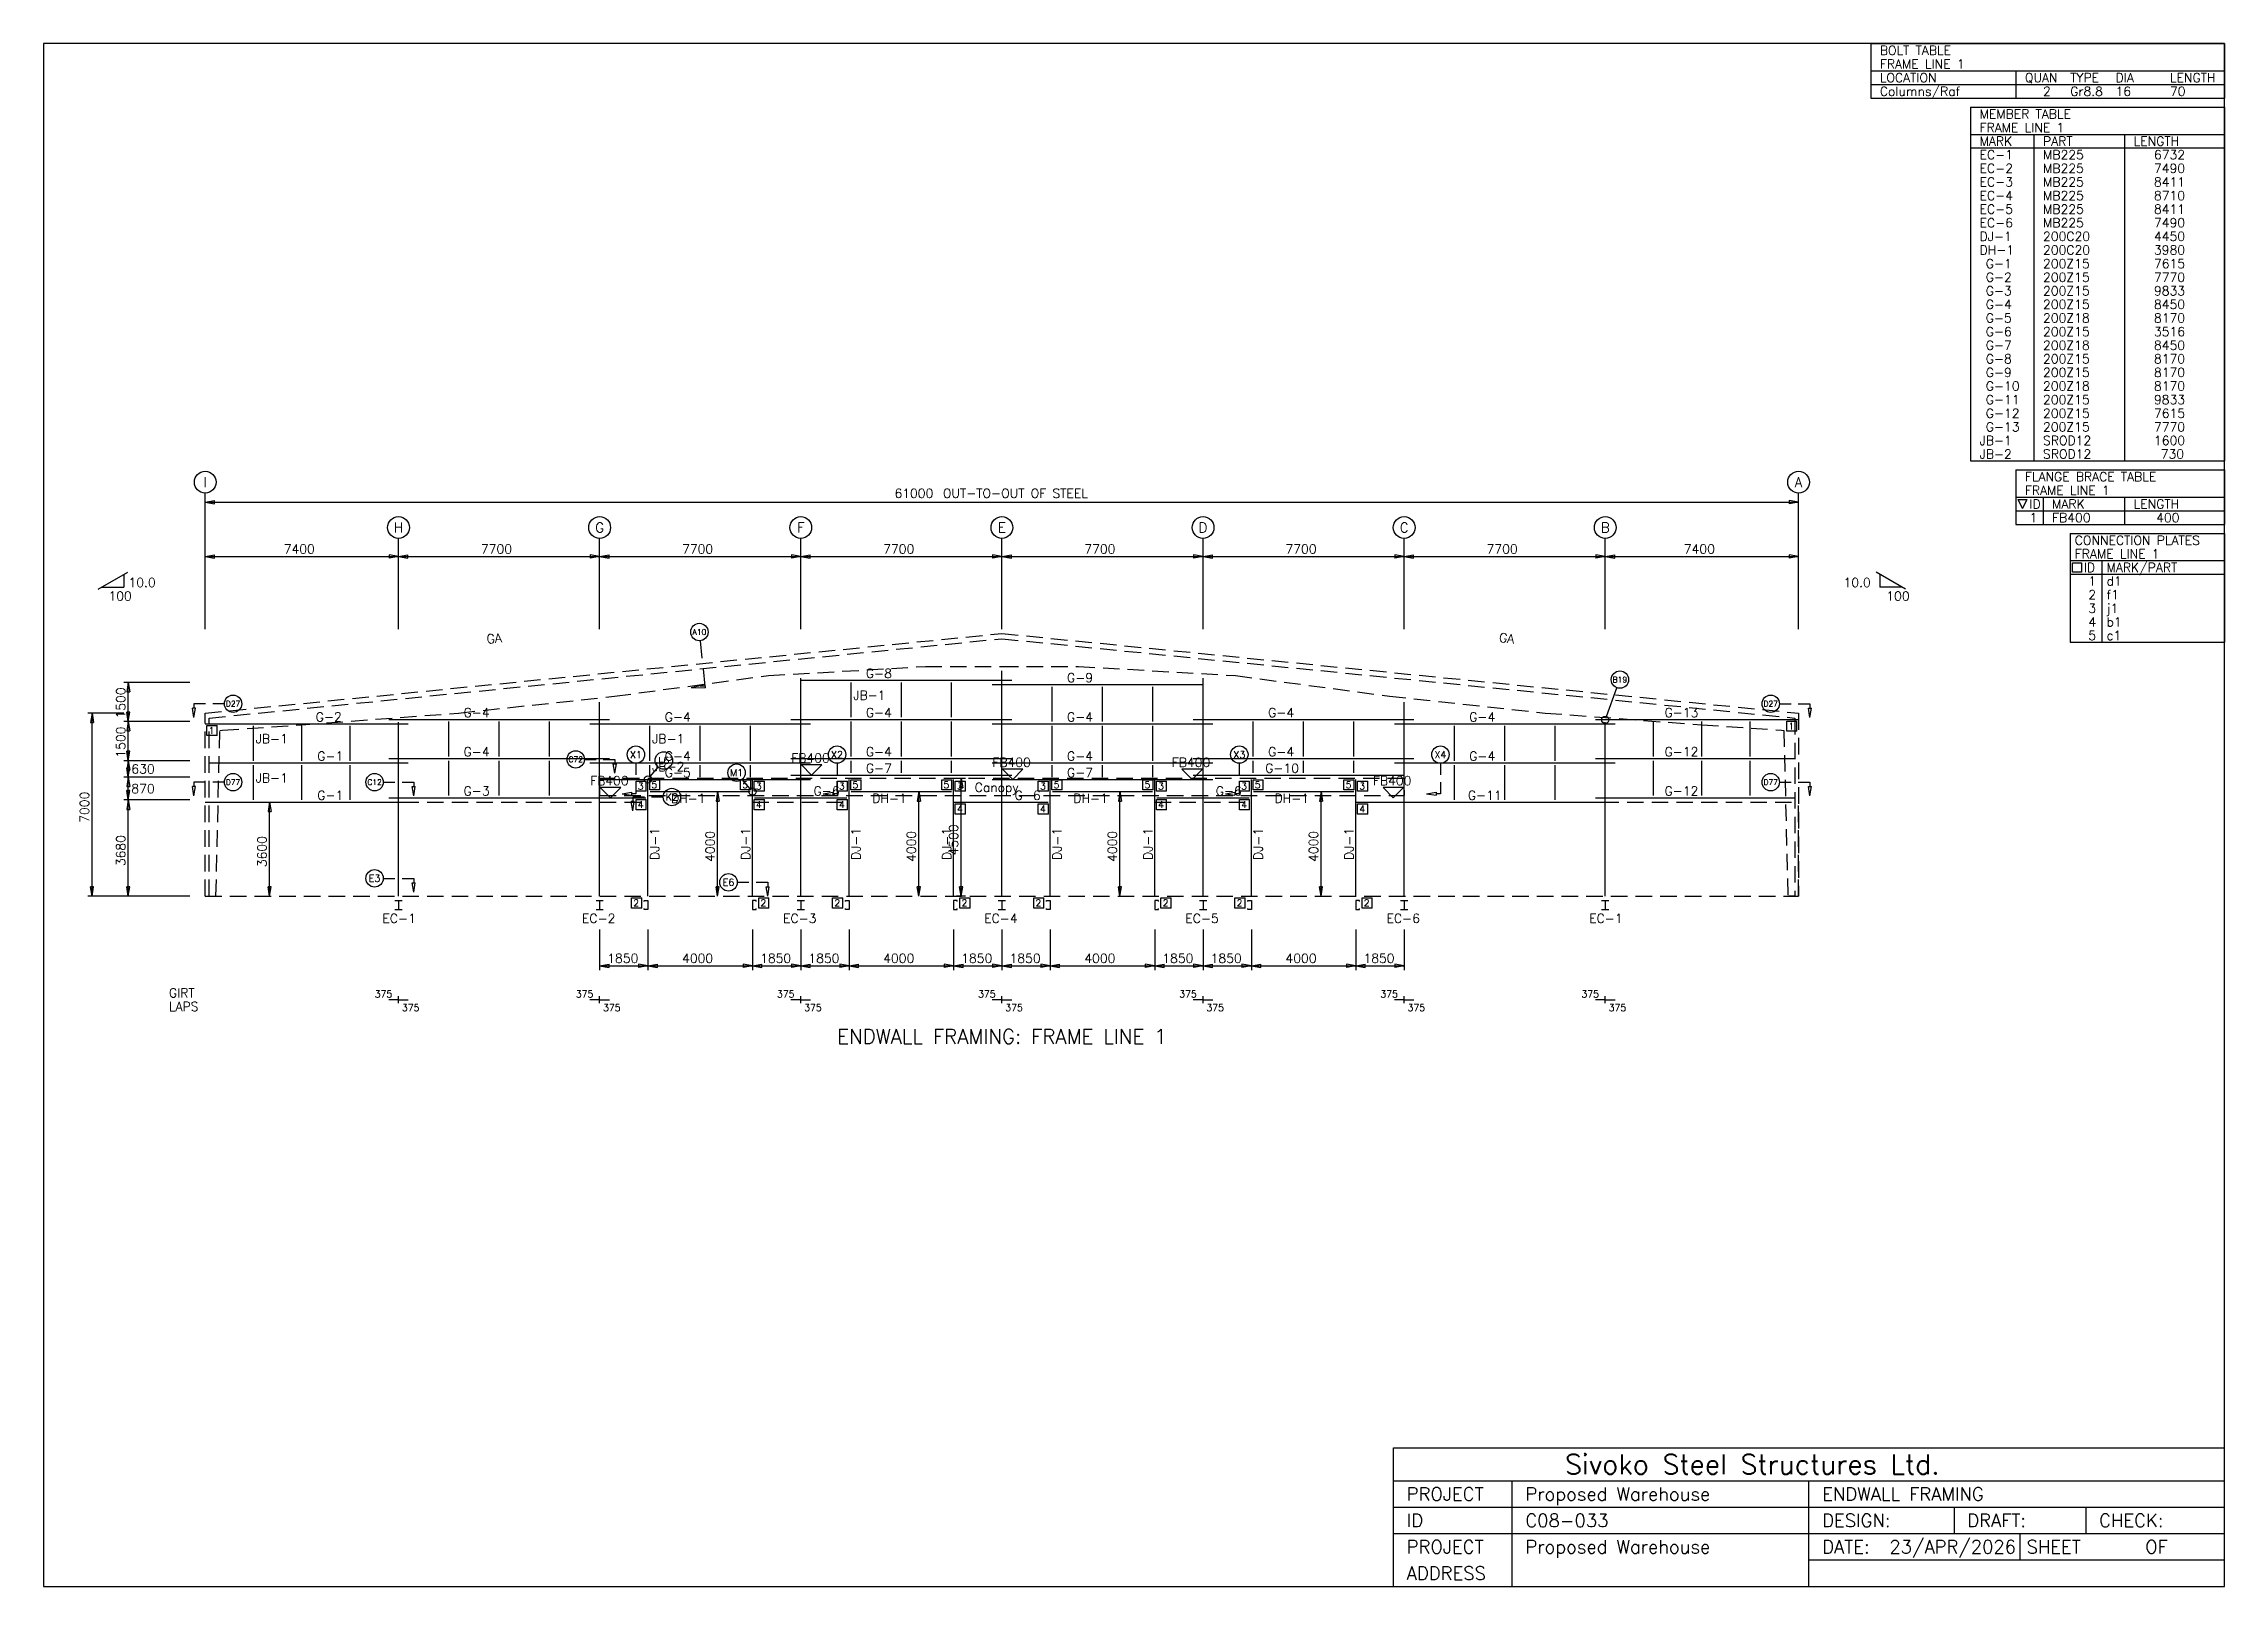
# Model space of a CAD drawing. Extents: x 0 to 83488, y 0 to 59038.
import ezdxf
from ezdxf.enums import TextEntityAlignment as Align

# ---------------------------------------------------------------- set-up
doc = ezdxf.new("R2010")
doc.units = 0
doc.linetypes.add('CONTIN', pattern=[0])
doc.linetypes.add('DASHED', pattern=[944.13, 631.13, -313])
doc.layers.get('0').update_dxf_attribs({"linetype": 'CONTIN'})
for name, color, linetype in [('1', 7, 'CONTIN'), ('10', 10, 'CONTIN'), ('11', 7, 'CONTIN'), ('12', 6, 'CONTIN'), ('13', 1, 'CONTIN'), ('14', 7, 'CONTIN'), ('15', 7, 'CONTIN'), ('2', 6, 'CONTIN'), ('22', 7, 'CONTIN'), ('26', 7, 'CONTIN'), ('3', 7, 'CONTIN'), ('4', 7, 'CONTIN'), ('5', 5, 'DASHED'), ('7', 7, 'CONTIN')]:
    doc.layers.add(name, color=color, linetype=linetype)
doc.styles.add('SIMPLEX', font='SIMPLEX')

# ---------------------------------------------------------------- blocks, each defined once
blk = doc.blocks.new('WCOL')
for p, q in [((-10.2, 0), (10.2, 0)), ((0, 0), (0, -25.4)), ((-10.2, -25.4), (10.2, -25.4))]:
    blk.add_line(p, q)
blk = doc.blocks.new('CCOL')
for p, q in [((10.2, 0), (0, 0)), ((0, 0), (0, -25.4)), ((10.2, -2.5), (10.2, 0)), ((0, -25.4), (10.2, -25.4)), ((10.2, -25.4), (10.2, -22.9))]:
    blk.add_line(p, q)
blk = doc.blocks.new('MARKER')
for p, q in [((25.4, 25.4), (-25.4, 25.4)), ((-25.4, 25.4), (0, 0)), ((0, 0), (25.4, 25.4))]:
    blk.add_line(p, q)
blk = doc.blocks.new('ARROW')
for p, q in [((0, 0), (-361, 60)), ((-361, 60), (-361, -60)), ((0, 0), (-361, -60))]:
    blk.add_line(p, q)
blk = doc.blocks.new('ARROWP')
for p, q in [((0, 0), (-361, 60)), ((-361, 60), (-361, -60)), ((0, 0), (-361, -60))]:
    blk.add_line(p, q)
blk = doc.blocks.new('CUTSEC')
at = {"layer": '7'}
for p, q in [((-583.1604, 0), (-138.84772, 0)), ((138.847717, 0), (583.1604, 0)), ((583.1604, 0), (583.1604, 166.617279))]:
    blk.add_line(p, q, dxfattribs=at)
at = {"layer": '7', "rotation": 90}
blk.add_blockref('ARROWP', (583.1604, 527.621399), dxfattribs=at)
blk = doc.blocks.new('EW1FRM')
at = {"layer": '1'}
for p, q in [((22799.998, 8263.30859), (30874.998, 8263.30859)), ((24724.998, 6846.61768), (24724.998, 8180)), ((26649.998, 6846.61768), (26649.998, 8180)), ((28575.002, 6846.61768), (28575.002, 8180)), ((30124.998, 8096.69141), (38200, 8096.69141)), ((32424.998, 6680), (32424.998, 8013.38184)), ((34350, 6680), (34350, 8013.38184)), ((36274.9961, 6680), (36274.9961, 8013.38184)), ((7024.99951, 6763.30859), (15474.998, 6763.30859)), ((9325, 5346.61719), (9325, 6680)), ((11250, 5346.61719), (11250, 6680)), ((13175, 5346.61719), (13175, 6680)), ((22424.998, 6763.30859), (30874.998, 6763.30859)), ((24724.998, 5346.61719), (24724.998, 6680)), ((26649.998, 5346.61719), (26649.998, 6680)), ((28575.002, 5346.61719), (28575.002, 6680)), ((37825, 6763.30859), (46275, 6763.30859)), ((40125, 5346.61719), (40125, 6680)), ((42050.0039, 5346.61719), (42050.0039, 6680)), ((43975.0039, 5346.61719), (43975.0039, 6680)), ((53225.0039, 6763.30859), (61000.0078, 6763.30859)), ((55450.0039, 5346.61719), (55450.0039, 6680)), ((57300, 5346.61719), (57300, 6680)), ((59150.0039, 5346.61719), (59150.0039, 6680)), ((0, 6596.69141), (7775.00049, 6596.69141)), ((1850.00122, 5180), (1850.00122, 6513.38232)), ((3700, 5180), (3700, 6513.38232)), ((5549.99854, 5180), (5549.99854, 6513.38232)), ((14724.998, 6596.69141), (23175, 6596.69141)), ((17025, 5180), (17025, 6513.38232)), ((18950, 5180), (18950, 6513.38232)), ((20875.002, 5180), (20875.002, 6513.38232)), ((30124.998, 6596.69141), (38575, 6596.69141)), ((32424.998, 5180), (32424.998, 6513.38232)), ((34350, 5180), (34350, 6513.38232)), ((36274.9961, 5180), (36274.9961, 6513.38232)), ((45525, 6596.69141), (53975, 6596.69141)), ((47825, 5180), (47825, 6513.38232)), ((49750, 5180), (49750, 6513.38232)), ((51675, 5180), (51675, 6513.38232)), ((150, 5096.69141), (7775.00049, 5096.69141)), ((1850.00122, 3680.00024), (1850.00122, 5013.3833)), ((3700, 3680.00024), (3700, 5013.3833)), ((5549.99854, 3680.00024), (5549.99854, 5013.3833)), ((7024.99951, 5263.30859), (15474.998, 5263.30859)), ((9325, 3846.61719), (9325, 5180)), ((11250, 3846.61719), (11250, 5180)), ((13175, 3846.61719), (13175, 5180)), ((14724.998, 5096.69141), (23175, 5096.69141)), ((17025, 4550), (17025, 5013.3833)), ((18950, 4550), (18950, 5013.3833)), ((20875.002, 4550), (20875.002, 5013.3833)), ((22424.998, 5263.30859), (30874.998, 5263.30859)), ((24724.998, 4716.61719), (24724.998, 5180)), ((26649.998, 4716.61719), (26649.998, 5180)), ((28575.002, 4716.61719), (28575.002, 5180)), ((30124.998, 5096.69141), (38575, 5096.69141)), ((32424.998, 4550), (32424.998, 5013.3833)), ((34350, 4550), (34350, 5013.3833)), ((36274.9961, 4550), (36274.9961, 5013.3833)), ((37825, 5263.30859), (46275, 5263.30859)), ((40125, 4716.61719), (40125, 5180)), ((42050.0039, 4716.61719), (42050.0039, 5180)), ((43975.0039, 4716.61719), (43975.0039, 5180)), ((45525, 5096.69141), (53975, 5096.69141)), ((47825, 3680.00024), (47825, 5013.3833)), ((49750, 3680.00024), (49750, 5013.3833)), ((51675, 3680.00024), (51675, 5013.3833)), ((53225.0039, 5263.30859), (60850.0039, 5263.30859)), ((55450.0039, 3846.61719), (55450.0039, 5180)), ((57300, 3846.61719), (57300, 5180)), ((59150.0039, 3846.61719), (59150.0039, 5180)), ((15099.998, 4466.69141), (23175, 4466.69141)), ((16950, 0), (16950, 4466.69141)), ((20949.998, 0), (20949.998, 4466.69141)), ((22424.998, 4633.30859), (30874.998, 4633.30859)), ((24649.998, 0), (24649.998, 4466.69141)), ((28650, 0), (28650, 4466.69141)), ((30124.998, 4466.69141), (38575, 4466.69141)), ((32349.9961, 0), (32349.9961, 4466.69141)), ((36350, 0), (36350, 4466.69141)), ((37825, 4633.30859), (45900, 4633.30859)), ((40050, 0), (40050, 4466.69141)), ((44050.0039, 0), (44050.0039, 4466.69141)), ((150, 3596.69141), (7775.00049, 3596.69141)), ((7024.99951, 3763.30859), (16866.6914, 3763.30859)), ((17033.3066, 4000), (20866.6895, 4000)), ((21033.3066, 3763.30859), (24566.6914, 3763.30859)), ((24733.3066, 4000), (28566.6875, 4000)), ((28733.3086, 3596.69141), (32266.6875, 3596.69141)), ((32433.3047, 4000), (36266.6914, 4000)), ((36433.3086, 3763.30859), (39966.6875, 3763.30859)), ((40133.3086, 4000), (43966.6914, 4000)), ((44133.3125, 3596.69141), (53975, 3596.69141)), ((53225.0039, 3763.30859), (60850.0039, 3763.30859))]:
    blk.add_line(p, q, dxfattribs=at)
at = {"layer": '12'}
for p, q in [((0, 10216.6172), (0, 15423.4082)), ((61000.0078, 10216.6172), (61000.0078, 15423.4082)), ((7400, 10216.6172), (7400, 13687.8096)), ((15099.998, 10216.6172), (15099.998, 13687.8096)), ((22799.998, 10216.6172), (22799.998, 13687.8096)), ((30499.9961, 10216.6172), (30499.9961, 13687.8096)), ((38200, 10216.6172), (38200, 13687.8096)), ((45900, 10216.6172), (45900, 13687.8096)), ((53600, 10216.6172), (53600, 13687.8096)), ((-583.1604, 8180), (-3110.1887, 8180)), ((-2943.5713, 8180), (-2943.5713, 8180)), ((-3110.1887, 6999.99951), (-4498.666, 6999.99951)), ((-583.1604, 6680), (-3110.1887, 6680)), ((-2943.5715, 6680), (-2943.5715, 6680)), ((-2943.5713, 6680), (-2943.5713, 6680)), ((-583.1604, 5180), (-3110.1887, 5180)), ((-2943.5715, 5180), (-2943.5715, 5180)), ((-2943.5715, 5180), (-2943.5715, 5180)), ((-583.1604, 4550), (-3110.1887, 4550)), ((-2943.5715, 4550), (-2943.5715, 4550)), ((-2943.5715, 4550), (-2943.5715, 4550)), ((29111.5195, 4500), (28764.4023, 4500)), ((-583.1604, 3680.00024), (-3110.1887, 3680.00024)), ((-2943.5715, 3680.00024), (-2943.5715, 3680.00024)), ((-2943.5713, 3680.00024), (-2943.5713, 3680.00024)), ((-3110.1887, 0), (-4498.666, 0)), ((-583.1604, 0), (-3110.1887, 0)), ((-2943.5715, 0), (-2943.5715, 0)), ((29111.5195, 0), (28764.4023, 0))]:
    blk.add_line(p, q, dxfattribs=at)
at = {"layer": '13'}
for centre in [(0, 15839.9502), (61000.0078, 15839.9502), (7400, 14104.3516), (15099.998, 14104.3516), (22799.998, 14104.3516), (30499.9961, 14104.3516), (38200, 14104.3516), (45900, 14104.3516), (53600, 14104.3516)]:
    blk.add_circle(centre, 416.543121, dxfattribs=at)
at = {"layer": '2'}
for p, q in [((0, 15076.2861), (61000.0078, 15076.2861)), ((0, 12993.5723), (61000.0078, 12993.5723)), ((-4096.2021, 11743.9424), (-2965.894, 12396.5283)), ((-3951.9077, 11827.252), (-3110.1887, 11827.252)), ((-3110.1887, 12313.2197), (-3110.1887, 11827.252)), ((65096.2031, 11743.9424), (63965.9023, 12396.5283)), ((64110.1953, 12313.2197), (64110.1953, 11827.252)), ((64951.9102, 11827.252), (64110.1953, 11827.252)), ((-2943.5715, 6680), (-2943.5713, 8180)), ((-4332.0488, 0), (-4332.0488, 6999.99951)), ((-2943.5715, 5180), (-2943.5713, 6680)), ((-2943.5715, 4550), (-2943.5715, 5180)), ((-2943.5715, 3680.00024), (-2943.5715, 4550)), ((28937.9609, 0), (28937.9609, 4500)), ((-2943.5715, 0), (-2943.5713, 3680.00024)), ((2466.66675, 0), (2466.66675, 3600)), ((19618, 0), (19618, 4000)), ((27317.9961, 0), (27317.9961, 4000)), ((35018, 0), (35018, 4000)), ((42718, 0), (42718, 4000)), ((15099.998, -1280.8702), (15099.998, -2835.9646)), ((16950, -1280.8702), (16950, -2835.9646)), ((16950, -1280.8702), (16950, -2835.9646)), ((20949.998, -1280.8702), (20949.998, -2835.9646)), ((20949.998, -1280.8702), (20949.998, -2835.9646)), ((22799.998, -1280.8702), (22799.998, -2835.9646)), ((22799.998, -1280.8702), (22799.998, -2835.9646)), ((24649.998, -1280.8702), (24649.998, -2835.9646)), ((24649.998, -1280.8702), (24649.998, -2835.9646)), ((28650, -1280.8702), (28650, -2835.9646)), ((28650, -1280.8702), (28650, -2835.9646)), ((30499.9961, -1280.8702), (30499.9961, -2835.9646)), ((30499.9961, -1280.8702), (30499.9961, -2835.9646)), ((32349.9961, -1280.8702), (32349.9961, -2835.9646)), ((32349.9961, -1280.8702), (32349.9961, -2835.9646)), ((36349.9961, -1280.8702), (36349.9961, -2835.9646)), ((36349.9961, -1280.8702), (36349.9961, -2835.9646)), ((38200, -1280.8702), (38200, -2835.9646)), ((38200, -1280.8702), (38200, -2835.9646)), ((40050, -1280.8702), (40050, -2835.9646)), ((40050, -1280.8702), (40050, -2835.9646)), ((44050, -1280.8702), (44050, -2835.9646)), ((44050, -1280.8702), (44050, -2835.9646)), ((45900, -1280.8702), (45900, -2835.9646)), ((15099.998, -2669.3474), (16950, -2669.3474)), ((16950, -2669.3474), (20949.998, -2669.3474)), ((20949.998, -2669.3474), (22799.998, -2669.3474)), ((22799.998, -2669.3474), (24649.998, -2669.3474)), ((24649.998, -2669.3474), (28650, -2669.3474)), ((28650, -2669.3474), (30499.9961, -2669.3474)), ((30499.9961, -2669.3474), (32349.9961, -2669.3474)), ((32349.9961, -2669.3474), (36349.9961, -2669.3474)), ((36349.9961, -2669.3474), (38200, -2669.3474)), ((38200, -2669.3474), (40050, -2669.3474)), ((40050, -2669.3474), (44050, -2669.3474)), ((44050, -2669.3474), (45900, -2669.3474)), ((7400, -3964.1021), (7024.99951, -3964.1021)), ((7400, -4094.2715), (7400, -3833.9329)), ((7400, -4094.2715), (7400, -3833.9329)), ((7400, -3964.1021), (7775.00049, -3964.1021)), ((15099.998, -3964.1021), (14724.998, -3964.1021)), ((15099.998, -4094.2715), (15099.998, -3833.9329)), ((15099.998, -4094.2715), (15099.998, -3833.9329)), ((15099.998, -3964.1021), (15474.998, -3964.1021)), ((22799.998, -3964.1021), (22424.998, -3964.1021)), ((22799.998, -4094.2715), (22799.998, -3833.9329)), ((22799.998, -4094.2715), (22799.998, -3833.9329)), ((22799.998, -3964.1021), (23175, -3964.1021)), ((30499.9961, -3964.1021), (30124.998, -3964.1021)), ((30499.9961, -4094.2715), (30499.9961, -3833.9329)), ((30499.9961, -4094.2715), (30499.9961, -3833.9329)), ((30499.9961, -3964.1021), (30874.998, -3964.1021)), ((38200, -3964.1021), (37825, -3964.1021)), ((38200, -4094.2715), (38200, -3833.9329)), ((38200, -4094.2715), (38200, -3833.9329)), ((38200, -3964.1021), (38575, -3964.1021)), ((45900, -3964.1021), (45525, -3964.1021)), ((45900, -4094.2715), (45900, -3833.9329)), ((45900, -4094.2715), (45900, -3833.9329)), ((45900, -3964.1021), (46275, -3964.1021)), ((53600, -3964.1021), (53225.0039, -3964.1021)), ((53600, -4094.2715), (53600, -3833.9329)), ((53600, -4094.2715), (53600, -3833.9329)), ((53600, -3964.1021), (53975, -3964.1021))]:
    blk.add_line(p, q, dxfattribs=at)
at = {"layer": '3'}
for p, q in [((60544.4102, 6307.71533), (60544.4102, 6698.22461)), ((60544.4102, 6698.22461), (60934.9258, 6698.22461)), ((60934.9258, 6307.71533), (60934.9258, 6698.22461)), ((65.084862, 6141.09717), (65.084862, 6531.60645)), ((65.084862, 6531.60645), (455.594086, 6531.60645)), ((455.594086, 6141.09717), (65.084862, 6141.09717)), ((455.594086, 6141.09717), (455.594086, 6531.60645)), ((60934.9258, 6307.71533), (60544.4102, 6307.71533)), ((16494.4063, 4011.09766), (16494.4063, 4401.60693)), ((16494.4063, 4401.60693), (16884.9141, 4401.60693)), ((16884.9141, 4011.09766), (16884.9141, 4401.60693)), ((17015.084, 4065.08472), (17015.084, 4455.59375)), ((17015.084, 4455.59375), (17405.5918, 4455.59375)), ((17405.5918, 4065.08472), (17405.5918, 4455.59375)), ((20494.4043, 4065.08472), (20494.4043, 4455.59375)), ((20494.4043, 4455.59375), (20884.9121, 4455.59375)), ((20884.9121, 4065.08472), (20884.9121, 4455.59375)), ((21015.082, 4011.09766), (21015.082, 4401.60693)), ((21015.082, 4401.60693), (21405.5898, 4401.60693)), ((21405.5898, 4011.09766), (21405.5898, 4401.60693)), ((24194.4043, 4011.09766), (24194.4043, 4401.60693)), ((24194.4043, 4401.60693), (24584.9121, 4401.60693)), ((24584.9121, 4011.09766), (24584.9121, 4401.60693)), ((24715.084, 4065.08472), (24715.084, 4455.59375)), ((24715.084, 4455.59375), (25105.5918, 4455.59375)), ((25105.5918, 4065.08472), (25105.5918, 4455.59375)), ((28194.4063, 4065.08472), (28194.4063, 4455.59375)), ((28194.4063, 4455.59375), (28584.916, 4455.59375)), ((28584.916, 4065.08472), (28584.916, 4455.59375)), ((28715.084, 4011.09766), (28715.084, 4401.60693)), ((28715.084, 4401.60693), (29105.5938, 4401.60693)), ((29105.5938, 4011.09766), (29105.5938, 4401.60693)), ((31894.4023, 4011.09766), (31894.4023, 4401.60693)), ((31894.4023, 4401.60693), (32284.9121, 4401.60693)), ((32284.9121, 4011.09766), (32284.9121, 4401.60693)), ((32415.082, 4065.08472), (32415.082, 4455.59375)), ((32415.082, 4455.59375), (32805.5898, 4455.59375)), ((32805.5898, 4065.08472), (32805.5898, 4455.59375)), ((35894.4063, 4065.08472), (35894.4063, 4455.59375)), ((35894.4063, 4455.59375), (36284.918, 4455.59375)), ((36284.918, 4065.08472), (36284.918, 4455.59375)), ((36415.0859, 4011.09766), (36415.0859, 4401.60693)), ((36415.0859, 4401.60693), (36805.5938, 4401.60693)), ((36805.5938, 4011.09766), (36805.5938, 4401.60693)), ((39594.4063, 4011.09766), (39594.4063, 4401.60693)), ((39594.4063, 4401.60693), (39984.9141, 4401.60693)), ((39984.9141, 4011.09766), (39984.9141, 4401.60693)), ((40115.082, 4065.08472), (40115.082, 4455.59375)), ((40115.082, 4455.59375), (40505.5938, 4455.59375)), ((40505.5938, 4065.08472), (40505.5938, 4455.59375)), ((43594.4063, 4065.08472), (43594.4063, 4455.59375)), ((43594.4063, 4455.59375), (43984.918, 4455.59375)), ((43984.918, 4065.08472), (43984.918, 4455.59375)), ((44115.0859, 4011.09766), (44115.0859, 4401.60693)), ((44115.0859, 4401.60693), (44505.5977, 4401.60693)), ((44505.5977, 4011.09766), (44505.5977, 4401.60693)), ((16884.9141, 4011.09766), (16494.4063, 4011.09766)), ((16494.4063, 3307.7146), (16494.4063, 3698.22412)), ((16494.4063, 3698.22412), (16884.9141, 3698.22412)), ((16884.9141, 3307.7146), (16884.9141, 3698.22412)), ((17405.5918, 4065.08472), (17015.084, 4065.08472)), ((20884.9121, 4065.08472), (20494.4043, 4065.08472)), ((21405.5898, 4011.09766), (21015.082, 4011.09766)), ((21015.082, 3307.7146), (21015.082, 3698.22412)), ((21015.082, 3698.22412), (21405.5898, 3698.22412)), ((21405.5898, 3307.7146), (21405.5898, 3698.22412)), ((24584.9121, 4011.09766), (24194.4043, 4011.09766)), ((24194.4043, 3307.7146), (24194.4043, 3698.22412)), ((24194.4043, 3698.22412), (24584.9121, 3698.22412)), ((24584.9121, 3307.7146), (24584.9121, 3698.22412)), ((25105.5918, 4065.08472), (24715.084, 4065.08472)), ((28584.916, 4065.08472), (28194.4063, 4065.08472)), ((29105.5938, 4011.09766), (28715.084, 4011.09766)), ((28715.084, 3141.09766), (28715.084, 3531.60645)), ((28715.084, 3531.60645), (29105.5938, 3531.60645)), ((29105.5938, 3141.09766), (29105.5938, 3531.60645)), ((32284.9121, 4011.09766), (31894.4023, 4011.09766)), ((31894.4023, 3141.09766), (31894.4023, 3531.60645)), ((31894.4023, 3531.60645), (32284.9121, 3531.60645)), ((32284.9121, 3141.09766), (32284.9121, 3531.60645)), ((32805.5898, 4065.08472), (32415.082, 4065.08472)), ((36284.918, 4065.08472), (35894.4063, 4065.08472)), ((36805.5938, 4011.09766), (36415.0859, 4011.09766)), ((36415.0859, 3307.7146), (36415.0859, 3698.22412)), ((36415.0859, 3698.22412), (36805.5938, 3698.22412)), ((36805.5938, 3307.7146), (36805.5938, 3698.22412)), ((39984.9141, 4011.09766), (39594.4063, 4011.09766)), ((39594.4063, 3307.7146), (39594.4063, 3698.22412)), ((39594.4063, 3698.22412), (39984.9141, 3698.22412)), ((39984.9141, 3307.7146), (39984.9141, 3698.22412)), ((40505.5938, 4065.08472), (40115.082, 4065.08472)), ((43984.918, 4065.08472), (43594.4063, 4065.08472)), ((44505.5977, 4011.09766), (44115.0859, 4011.09766)), ((44115.0859, 3141.09766), (44115.0859, 3531.60645)), ((44115.0859, 3531.60645), (44505.5977, 3531.60645)), ((44505.5977, 3141.09766), (44505.5977, 3531.60645)), ((16884.9141, 3307.7146), (16494.4063, 3307.7146)), ((21405.5898, 3307.7146), (21015.082, 3307.7146)), ((24584.9121, 3307.7146), (24194.4043, 3307.7146)), ((29105.5938, 3141.09766), (28715.084, 3141.09766)), ((32284.9121, 3141.09766), (31894.4023, 3141.09766)), ((36805.5938, 3307.7146), (36415.0859, 3307.7146)), ((39984.9141, 3307.7146), (39594.4063, 3307.7146)), ((44505.5977, 3141.09766), (44115.0859, 3141.09766)), ((16320.8467, -455.59409), (16320.8467, -65.084877)), ((16320.8467, -65.084877), (16711.3535, -65.084877)), ((16711.3535, -455.59409), (16320.8467, -455.59409)), ((16711.3535, -455.59409), (16711.3535, -65.084877)), ((21188.6426, -455.59409), (21188.6426, -65.084877)), ((21188.6426, -65.084877), (21579.1504, -65.084877)), ((21579.1504, -455.59409), (21188.6426, -455.59409)), ((21579.1504, -455.59409), (21579.1504, -65.084877)), ((24020.8457, -455.59409), (24020.8457, -65.084877)), ((24020.8457, -65.084877), (24411.3535, -65.084877)), ((24411.3535, -455.59409), (24020.8457, -455.59409)), ((24411.3535, -455.59409), (24411.3535, -65.084877)), ((28888.6426, -455.59409), (28888.6426, -65.084877)), ((28888.6426, -65.084877), (29279.1523, -65.084877)), ((29279.1523, -455.59409), (28888.6426, -455.59409)), ((29279.1523, -455.59409), (29279.1523, -65.084877)), ((31720.8457, -455.59409), (31720.8457, -65.084877)), ((31720.8457, -65.084877), (32111.3535, -65.084877)), ((32111.3535, -455.59409), (31720.8457, -455.59409)), ((32111.3535, -455.59409), (32111.3535, -65.084877)), ((36588.6445, -455.59409), (36588.6445, -65.084877)), ((36588.6445, -65.084877), (36979.1523, -65.084877)), ((36979.1523, -455.59409), (36588.6445, -455.59409)), ((36979.1523, -455.59409), (36979.1523, -65.084877)), ((39420.8477, -455.59409), (39420.8477, -65.084877)), ((39420.8477, -65.084877), (39811.3555, -65.084877)), ((39811.3555, -455.59409), (39420.8477, -455.59409)), ((39811.3555, -455.59409), (39811.3555, -65.084877)), ((44288.6445, -455.59409), (44288.6445, -65.084877)), ((44288.6445, -65.084877), (44679.1563, -65.084877)), ((44679.1563, -455.59409), (44288.6445, -455.59409)), ((44679.1563, -455.59409), (44679.1563, -65.084877))]:
    blk.add_line(p, q, dxfattribs=at)
at = {"layer": '4'}
for p, q in [((30499.9961, 0), (30499.9961, 8618.31152)), ((22799.998, 0), (22799.998, 8340.61719)), ((38200, 0), (38200, 8342.18066)), ((15099.998, 0), (15099.998, 7418.70313)), ((45900, 0), (45900, 7419.64014)), ((7400, 0), (7400, 6661.88623)), ((53600, 0), (53600, 6661.89551))]:
    blk.add_line(p, q, dxfattribs=at)
at = {"layer": '5'}
for p, q in [((0, 6999.99951), (30500.0039, 10050)), ((30500.0039, 10050), (61000.0078, 6999.99951)), ((149.999939, 6814.00244), (30500.0039, 9849.00293)), ((30500.0039, 9849.00293), (60850.0039, 6814.00244)), ((15665.4004, 7650.00049), (21561, 8438.59961)), ((21561, 8438.59961), (27571.5996, 8788.40039)), ((27571.5996, 8788.40039), (30500.0039, 8788.40039)), ((30500.0039, 8788.40039), (33427.8984, 8788.40039)), ((33427.8984, 8788.40039), (39438.6016, 8440.59961)), ((39438.6016, 8440.59961), (45334.8984, 7651.00049)), ((9699.90039, 7004.2002), (15665.4004, 7650.00049)), ((45334.8984, 7651.00049), (51300.3008, 7004.2002)), ((0, 0), (0, 6999.99951)), ((150, -0.2), (149.999939, 6814.00244)), ((3698.6001, 6554.7998), (9699.90039, 7004.2002)), ((51300.3008, 7004.2002), (57301.4023, 6554.7998)), ((60850.0039, 6814.00244), (60850.0039, -0.2)), ((61000.0078, 6999.99951), (61000.0078, 0)), ((412.600006, -0.2), (556.099976, 6335.00049)), ((556.099976, 6335.00049), (659.700012, 6350.8999)), ((659.700012, 6350.8999), (3698.6001, 6554.7998)), ((57301.4023, 6554.7998), (60339.9023, 6351.00049)), ((60339.9023, 6351.00049), (60436.6016, 6339.70068)), ((60436.6016, 6339.70068), (60587.3906, -0.2)), ((15099.998, 4500), (15099.998, 4050)), ((45900, 4500), (15099.998, 4500)), ((45900, 4050), (45900, 4500)), ((0, 0), (0, 3600)), ((0, 3600), (16950, 3600)), ((15099.998, 4050), (15099.998, 3846.80005)), ((15099.998, 3846.80005), (45900, 3846.80005)), ((20949.998, 3600), (24649.998, 3600)), ((28650, 3600), (32349.9961, 3600)), ((36350, 3600), (40050, 3600)), ((44050.0039, 3600), (61000.0078, 3600)), ((45900, 4050), (45900, 3846.80005)), ((61000.0078, 0), (61000.0078, 3600)), ((0, 0), (61000.0078, 0)), ((150, -0.2), (412.600006, -0.2)), ((60850.0039, -0.2), (60587.3906, -0.2))]:
    blk.add_line(p, q, dxfattribs=at)
at = {"layer": '7'}
for p, q in [((53647.4922, 6875.67725), (54046.418, 7971.65332)), ((17039.252, 4573.05371), (17342.7031, 4934.68555)), ((20860.752, 4106.3667), (20557.3184, 4468.01465))]:
    blk.add_line(p, q, dxfattribs=at)
for centre, radius in [((18917.9355, 10105.793), 333.234497), ((54160.3984, 8284.78906), 333.234497), ((1066.39478, 7360.021), 333.234497), ((59933.6055, 7360.021), 333.234497), ((53600, 6745.20459), 138.847717), ((14183.6035, 5230.02148), 333.234497), ((16488.4746, 5416.39502), 333.234497), ((17556.9063, 5189.95508), 333.234497), ((20343.1289, 4723.29492), 333.234497), ((24188.4746, 5416.39502), 333.234497), ((39588.4766, 5416.39502), 333.234497), ((47288.4766, 5416.39502), 333.234497), ((1066.39478, 4360.02148), 333.234497), ((6483.60596, 4360.02148), 333.234497), ((16950, 4466.69141), 138.847717), ((59933.6055, 4360.02148), 333.234497), ((17866.3945, 3791.40332), 333.234497), ((20949.998, 4000), 138.847717), ((6483.60596, 680.021301), 333.234497), ((20033.6035, 527.621338), 333.234497)]:
    blk.add_circle(centre, radius, dxfattribs=at)
at = {"layer": '10', "yscale": 13.6661139, "zscale": 13.6661139}
for name, p, xscale in [('WCOL', (7400, -166.61725), 13.6661139), ('WCOL', (15099.998, -166.61725), 13.6661139), ('CCOL', (16950, -166.61725), -13.666114), ('CCOL', (20949.998, -166.61725), 13.6661139), ('WCOL', (22799.998, -166.61725), 13.6661139), ('CCOL', (24649.998, -166.61725), -13.666114), ('CCOL', (28650, -166.61725), 13.6661139), ('WCOL', (30499.9961, -166.61725), 13.6661139), ('CCOL', (32349.9961, -166.61725), -13.666114), ('CCOL', (36350, -166.61725), 13.6661139), ('WCOL', (38200, -166.61725), 13.6661139), ('CCOL', (40050, -166.61725), -13.666114), ('CCOL', (44050.0039, -166.61725), 13.6661139), ('WCOL', (45900, -166.61725), 13.6661139), ('WCOL', (53600, -166.61725), 13.6661139)]:
    blk.add_blockref(name, p, dxfattribs=dict(at, xscale=xscale))
at = {"layer": '2'}
for p, rotation in [((0, 15076.2861), 180), ((0, 12993.5723), 180), ((7400, 12993.5723), 180), ((15099.998, 12993.5723), 180), ((22799.998, 12993.5723), 180), ((30499.9961, 12993.5723), 180), ((38200, 12993.5723), 180), ((45900, 12993.5723), 180), ((53600, 12993.5723), 180), ((-2943.5713, 8180), 90), ((-4332.0488, 6999.99951), 90), ((-2943.5715, 6680), 270), ((-2943.5713, 6680), 90), ((-2943.5715, 5180), 270), ((-2943.5715, 5180), 90), ((-2943.5715, 4550), 270), ((-2943.5715, 4550), 90), ((28937.9609, 4500), 90), ((-2943.5715, 3680.00024), 270), ((-2943.5713, 3680.00024), 90), ((2466.66675, 3600), 90), ((19618, 4000), 90), ((27317.9961, 4000), 90), ((35018, 4000), 90), ((42718, 4000), 90), ((-4332.0488, 0), 270), ((-2943.5715, 0), 270), ((2466.66675, 0), 270), ((19618, 0), 270), ((27317.9961, 0), 270), ((28937.9609, 0), 270), ((35018, 0), 270), ((42718, 0), 270), ((15099.998, -2669.3474), 180), ((16950, -2669.3474), 180), ((20949.998, -2669.3474), 180), ((22799.998, -2669.3474), 180), ((24649.998, -2669.3474), 180), ((28650, -2669.3474), 180), ((30499.9961, -2669.3474), 180), ((32349.9961, -2669.3474), 180), ((36349.9961, -2669.3474), 180), ((38200, -2669.3474), 180), ((40050, -2669.3474), 180), ((44050, -2669.3474), 180)]:
    blk.add_blockref('ARROW', p, dxfattribs=dict(at, rotation=rotation))
for p in [(61000.0078, 15076.2861), (7400, 12993.5723), (15099.998, 12993.5723), (22799.998, 12993.5723), (30499.9961, 12993.5723), (38200, 12993.5723), (45900, 12993.5723), (53600, 12993.5723), (61000.0078, 12993.5723), (16950, -2669.3474), (20949.998, -2669.3474), (22799.998, -2669.3474), (24649.998, -2669.3474), (28650, -2669.3474), (30499.9961, -2669.3474), (32349.9961, -2669.3474), (36349.9961, -2669.3474), (38200, -2669.3474), (40050, -2669.3474), (44050, -2669.3474), (45900, -2669.3474)]:
    blk.add_blockref('ARROW', p, dxfattribs=at)
at = {"layer": '3', "xscale": 15.3743773, "yscale": 15.3743773, "zscale": 15.3743773}
for p in [(23216.543, 4633.30859), (30916.541, 4466.69141), (37783.457, 4466.69141), (15516.542, 3763.30859), (45483.457, 3763.30859)]:
    blk.add_blockref('MARKER', p, dxfattribs=at)
at = {"layer": '7', "xscale": 1.5, "yscale": -1, "zscale": -1, "rotation": -84.289}
blk.add_blockref('CUTSEC', (19038.1641, 8903.81641), dxfattribs=at)
at = {"layer": '7', "xscale": -1, "yscale": -1, "zscale": -1}
for p in [(149.999939, 7360.021), (149.99997, 4360.02148), (16950, 3791.40332)]:
    blk.add_blockref('CUTSEC', p, dxfattribs=at)
at = {"layer": '7', "yscale": -1, "zscale": -1}
for p in [(60850.0039, 7360.021), (15099.998, 5230.02148), (7400, 4360.02148), (60850.0039, 4360.02148), (7400, 680.021301), (20949.998, 527.621338)]:
    blk.add_blockref('CUTSEC', p, dxfattribs=at)
at = {"layer": '7', "yscale": -1, "zscale": -1, "rotation": -90}
for p in [(16488.4746, 4500), (24188.4746, 4500), (39588.4766, 4500), (47288.4766, 4500)]:
    blk.add_blockref('CUTSEC', p, dxfattribs=at)
at = {"layer": '11', "style": 'SIMPLEX'}
for s, height, p in [('61000', 347.119293, (26386.6367, 15242.9053)), ('7400', 347.119293, (3005.76172, 13109.2783)), ('7700', 347.119293, (10555.7607, 13109.2783)), ('7700', 347.119293, (18255.7598, 13109.2783)), ('7700', 347.119293, (25955.7598, 13109.2783)), ('7700', 347.119293, (33655.7578, 13109.2783)), ('7700', 347.119293, (41355.7617, 13109.2783)), ('7700', 347.119293, (49055.7617, 13109.2783)), ('7400', 347.119293, (56605.7656, 13109.2783)), ('10.0', 347.119293, (-2936.6292, 11827.252)), ('10.0', 347.119293, (62721.7148, 11827.252)), ('100', 347.119293, (-3704.6077, 11306.5723)), ('100', 347.119293, (64357.4961, 11306.5723)), ('630', 347.119293, (-2827.865, 4691.44043)), ('870', 347.119293, (-2827.865, 3941.44043)), ('1850', 347.119293, (15391.5068, -2553.6409)), ('4000', 347.119293, (18255.7598, -2553.6409)), ('1850', 347.119293, (21241.5059, -2553.6409)), ('1850', 347.119293, (23091.5059, -2553.6409)), ('4000', 347.119293, (25955.7617, -2553.6409)), ('1850', 347.119293, (28941.5078, -2553.6409)), ('1850', 347.119293, (30791.5078, -2553.6409)), ('4000', 347.119293, (33655.7578, -2553.6409)), ('1850', 347.119293, (36641.5039, -2553.6409)), ('1850', 347.119293, (38491.5078, -2553.6409)), ('4000', 347.119293, (41355.7617, -2553.6409)), ('1850', 347.119293, (44341.5078, -2553.6409)), ('375', 260.339447, (6488.81201, -3877.3225)), ('375', 260.339447, (7530.17041, -4398.0015)), ('375', 260.339447, (14188.8115, -3877.3225)), ('375', 260.339447, (15230.1699, -4398.0015)), ('375', 260.339447, (21888.8105, -3877.3225)), ('375', 260.339447, (22930.1699, -4398.0015)), ('375', 260.339447, (29588.8105, -3877.3225)), ('375', 260.339447, (30630.166, -4398.0015)), ('375', 260.339447, (37288.8125, -3877.3225)), ('375', 260.339447, (38330.168, -4398.0015)), ('375', 260.339447, (44988.8125, -3877.3225)), ('375', 260.339447, (46030.168, -4398.0015)), ('375', 260.339447, (52688.8125, -3877.3225)), ('375', 260.339447, (53730.168, -4398.0015))]:
    blk.add_text(s, height=height, dxfattribs=at).set_placement(p)
for s, p in [('1500', (-3059.2778, 6796.50732)), ('1500', (-3059.2778, 5296.50732)), ('7000', (-4447.7549, 2805.76123)), ('4500', (28822.2559, 1555.76123)), ('3680', (-3059.2778, 1145.76147)), ('3600', (2350.96021, 1105.76135)), ('4000', (19502.293, 1305.76135)), ('4000', (27202.2871, 1305.76135)), ('4000', (34902.2891, 1305.76135)), ('4000', (42602.293, 1305.76135))]:
    blk.add_text(s, height=347.119293, rotation=90, dxfattribs=at).set_placement(p)
at = {"layer": '13', "style": 'SIMPLEX'}
for s, p in [('I', (0, 15652.5068)), ('A', (61000.0078, 15652.5068)), ('H', (7400, 13916.9092)), ('G', (15099.998, 13916.9092)), ('F', (22799.998, 13916.9092)), ('E', (30499.9961, 13916.9092)), ('D', (38200, 13916.9092)), ('C', (45900, 13916.9092)), ('B', (53600, 13916.9092))]:
    blk.add_text(s, height=374.888824, dxfattribs=at).set_placement(p, align=Align.CENTER)
at = {"layer": '15', "style": 'SIMPLEX'}
blk.add_text(' OUT-TO-OUT OF STEEL', height=347.119293, dxfattribs=at).set_placement((28000.7422, 15242.9053))
blk.add_text('ENDWALL FRAMING: FRAME LINE 1', height=555.390869, dxfattribs=at).set_placement((30500.0039, -5647.6309), align=Align.CENTER)
at = {"layer": '2', "style": 'SIMPLEX'}
for s, p in [('GIRT', (-1388.4772, -3877.3225)), ('LAPS', (-1388.4772, -4398.0015))]:
    blk.add_text(s, height=347.119293, dxfattribs=at).set_placement(p)
at = {"layer": '3', "style": 'SIMPLEX'}
for s, rotation, p in [('GA', 5.711, (10790.0635, 9659.12793)), ('GA', -5.711, (49519.1484, 9728.20801)), ('DJ-1', 90, (17383.8984, 1383.86304)), ('DJ-1', 90, (20863.2188, 1383.86316)), ('DJ-1', 90, (25083.8984, 1383.86304)), ('DJ-1', 90, (28563.2188, 1383.86316)), ('DJ-1', 90, (32783.8945, 1383.86304)), ('DJ-1', 90, (36263.2227, 1383.86316)), ('DJ-1', 90, (40483.8984, 1383.86304)), ('DJ-1', 90, (43963.2227, 1383.86316))]:
    blk.add_text(s, height=347.119293, rotation=rotation, dxfattribs=at).set_placement(p)
for s, height, p in [(' G-8', 347.119293, (25054.0059, 8350.08887)), (' G-9', 347.119293, (32754.0059, 8183.4707)), ('JB-1', 347.119293, (24808.3066, 7513.30859)), (' G-2', 347.119293, (3991.50659, 6683.47119)), (' G-4', 347.119293, (9654.00781, 6850.08887)), (' G-4', 347.119293, (17354.0078, 6683.47119)), (' G-4', 347.119293, (25054.0059, 6850.08887)), (' G-4', 347.119293, (32754.0059, 6683.47119)), (' G-4', 347.119293, (40454.0078, 6850.08887)), (' G-4', 347.119293, (48154.0078, 6683.47119)), (' G-13', 347.119293, (55628.6992, 6850.08887)), ('1', 260.339447, (130.169724, 6206.18262)), ('JB-1', 347.119293, (1933.31006, 5846.69141)), ('JB-1', 347.119293, (17108.3066, 5846.69141)), ('1', 260.339447, (60609.4961, 6372.7998)), (' G-1', 347.119293, (4052.25269, 5183.47168)), (' G-4', 347.119293, (9654.00781, 5350.08838)), ('JB-2', 347.119293, (17108.3066, 4781.69189)), (' G-4', 347.119293, (17354.0078, 5183.47168)), ('FB400', 347.119293, (22435.5234, 5110.59766)), (' G-4', 347.119293, (25054.0059, 5350.08838)), (' G-7', 347.119293, (25054.0059, 4720.08838)), ('FB400', 347.119293, (30135.5195, 4943.98047)), (' G-4', 347.119293, (32754.0059, 5183.47168)), ('FB400', 347.119293, (37002.4375, 4943.98047)), (' G-10', 347.119293, (40341.1914, 4720.08838)), (' G-4', 347.119293, (40454.0078, 5350.08838)), (' G-4', 347.119293, (48154.0078, 5183.47168)), (' G-12', 347.119293, (55628.6992, 5350.08838)), ('JB-1', 347.119293, (1933.31006, 4346.69141)), (' G-3', 347.119293, (9654.00781, 3850.08862)), ('FB400', 347.119293, (14735.5234, 4240.59766)), ('3', 260.339447, (16559.4902, 4076.18262)), ('5', 260.339447, (17080.168, 4130.16943)), (' G-5', 347.119293, (17354.0078, 4553.47168)), ('5', 260.339447, (20559.4883, 4130.16943)), ('3', 260.339447, (21080.168, 4076.18262)), (' G-6', 347.119293, (23049.8516, 3850.08862)), ('3', 260.339447, (24259.4902, 4076.18262)), ('5', 260.339447, (24780.168, 4130.16943)), ('5', 260.339447, (28259.4902, 4130.16943)), ('3', 260.339447, (28780.166, 4076.18262)), ('Canopy', 347.119293, (29458.6426, 3985.64771)), ('3', 260.339447, (31959.4883, 4076.18262)), ('5', 260.339447, (32480.166, 4130.16943)), (' G-7', 347.119293, (32754.0059, 4553.47168)), ('5', 260.339447, (35959.4922, 4130.16943)), ('3', 260.339447, (36480.168, 4076.18262)), (' G-6', 347.119293, (38449.8516, 3850.08862)), ('3', 260.339447, (39659.4883, 4076.18262)), ('5', 260.339447, (40180.168, 4130.16943)), ('5', 260.339447, (43659.4922, 4130.16943)), ('3', 260.339447, (44180.1719, 4076.18262)), ('FB400', 347.119293, (44702.4414, 4240.59766)), (' G-12', 347.119293, (55628.6992, 3850.08862)), (' G-1', 347.119293, (4052.25269, 3683.47168)), ('4', 260.339447, (16559.4902, 3372.79956)), ('DH-1', 347.119293, (17833.8613, 3566.10083)), ('4', 260.339447, (21080.168, 3372.79956)), ('4', 260.339447, (24259.4902, 3372.79956)), ('DH-1', 347.119293, (25533.8652, 3566.10083)), ('4', 260.339447, (28780.166, 3206.18237)), (' G-6', 347.119293, (30749.8496, 3683.47168)), ('4', 260.339447, (31959.4883, 3206.18237)), ('DH-1', 347.119293, (33233.8633, 3566.10083)), ('4', 260.339447, (36480.168, 3372.79956)), ('4', 260.339447, (39659.4883, 3372.79956)), ('DH-1', 347.119293, (40933.8633, 3566.10083)), ('4', 260.339447, (44180.1719, 3206.18237)), (' G-11', 347.119293, (48101.9414, 3683.47168)), ('EC-1', 347.119293, (6783.86328, -1027.4731)), ('EC-2', 347.119293, (14423.1172, -1027.4731)), ('2', 260.339447, (16385.9297, -390.50919)), ('2', 260.339447, (21253.7266, -390.50919)), ('EC-3', 347.119293, (22123.1152, -1027.4731)), ('2', 260.339447, (24085.9297, -390.50919)), ('2', 260.339447, (28953.7285, -390.50919)), ('EC-4', 347.119293, (29823.1172, -1027.4731)), ('2', 260.339447, (31785.9297, -390.50919)), ('2', 260.339447, (36653.7266, -390.50919)), ('EC-5', 347.119293, (37523.1172, -1027.4731)), ('2', 260.339447, (39485.9297, -390.50919)), ('2', 260.339447, (44353.7305, -390.50919)), ('EC-6', 347.119293, (45223.1172, -1027.4731)), ('EC-1', 347.119293, (52983.8672, -1027.4731))]:
    blk.add_text(s, height=height, dxfattribs=at).set_placement(p)
at = {"layer": '7', "style": 'SIMPLEX'}
for s, height, p in [('A10', 213.270065, (18917.9355, 10105.793)), ('B19', 213.270065, (54160.3984, 8284.78906)), ('D27', 213.270065, (1066.39478, 7360.021)), ('D27', 213.270065, (59933.6055, 7360.021)), ('C72', 213.270065, (14183.6035, 5230.02148)), ('X1', 266.587585, (16488.4746, 5416.39502)), ('L6', 266.587585, (17556.9063, 5189.95508)), ('X2', 266.587585, (24188.4746, 5416.39502)), ('X3', 266.587585, (39588.4766, 5416.39502)), ('X4', 266.587585, (47288.4766, 5416.39502)), ('D77', 213.270065, (1066.39478, 4360.02148)), ('C12', 213.270065, (6483.60596, 4360.02148)), ('M1', 266.587585, (20343.1289, 4723.29492)), ('D77', 213.270065, (59933.6055, 4360.02148)), ('K2', 266.587585, (17866.3945, 3791.40332)), ('E3', 266.587585, (6483.60596, 680.021301)), ('E6', 266.587585, (20033.6035, 527.621338))]:
    blk.add_text(s, height=height, dxfattribs=at).set_placement(p, align=Align.MIDDLE_CENTER)
blk = doc.blocks.new('EW1TBL')
for p, q in [((-9719.3398, 0), (0, 0)), ((-9719.3398, 0), (-9719.3398, -13537.652)), ((0, 0), (0, -13537.652)), ((-9719.3398, -1041.3578), (0, -1041.3578)), ((-9719.3398, -1041.3578), (-9719.3398, -1562.0367)), ((-9719.3398, -1562.0367), (-9719.3398, -13537.652)), ((-9719.3398, -1562.0367), (0, -1562.0367)), ((-7289.5054, -1041.3578), (-7289.5054, -1562.0367)), ((-7289.5054, -1562.0367), (-7289.5054, -13537.652)), ((-3818.3125, -1041.3578), (-3818.3125, -1562.0367)), ((-3818.3125, -1562.0367), (-3818.3125, -13537.652)), ((-9719.3398, -13537.652), (0, -13537.652))]:
    blk.add_line(p, q)
at = {"layer": '14', "style": 'SIMPLEX'}
for s, height, p in [('MEMBER TABLE', 347.119293, (-9372.2207, -433.8991)), ('FRAME LINE 1', 347.119293, (-9372.2207, -954.5779)), ('MARK', 347.11929, (-9372.2207, -1475.2571)), ('PART', 347.11929, (-6942.3862, -1475.2571)), ('LENGTH', 347.11929, (-3471.1936, -1475.2571))]:
    blk.add_text(s, height=height, dxfattribs=at).set_placement(p)
at = {"layer": '26', "style": 'SIMPLEX'}
for s, p in [('EC-1', (-9372.2207, -1995.936)), ('MB225', (-6942.3862, -1995.936)), ('   6732', (-3471.1936, -1995.936)), ('EC-2', (-9372.2207, -2516.6147)), ('MB225', (-6942.3862, -2516.6147)), ('   7490', (-3471.1936, -2516.6147)), ('EC-3', (-9372.2207, -3037.2937)), ('EC-4', (-9372.2207, -3557.9724)), ('MB225', (-6942.3862, -3037.2937)), ('MB225', (-6942.3862, -3557.9724)), ('   8411', (-3471.1936, -3037.2937)), ('   8710', (-3471.1936, -3557.9724)), ('EC-5', (-9372.2207, -4078.6511)), ('MB225', (-6942.3862, -4078.6511)), ('   8411', (-3471.1936, -4078.6511)), ('EC-6', (-9372.2207, -4599.3306)), ('DJ-1', (-9372.2207, -5120.0093)), ('200C20', (-6942.3862, -5120.0093)), ('MB225', (-6942.3862, -4599.3306)), ('   7490', (-3471.1936, -4599.3306)), ('   4450', (-3471.1936, -5120.0093)), ('DH-1', (-9372.2207, -5640.6885)), (' G-1', (-9372.2207, -6161.3677)), ('200C20', (-6942.3862, -5640.6885)), ('200Z15', (-6942.3862, -6161.3677)), ('   3980', (-3471.1936, -5640.6885)), ('   7615', (-3471.1936, -6161.3677)), (' G-2', (-9372.2207, -6682.0464)), ('200Z15', (-6942.3862, -6682.0464)), ('   7770', (-3471.1936, -6682.0464)), (' G-3', (-9372.2207, -7202.7256)), (' G-4', (-9372.2207, -7723.4038)), ('200Z15', (-6942.3862, -7202.7256)), ('200Z15', (-6942.3862, -7723.4038)), ('   9833', (-3471.1936, -7202.7256)), ('   8450', (-3471.1936, -7723.4038)), (' G-5', (-9372.2207, -8244.083)), ('200Z18', (-6942.3862, -8244.083)), ('   8170', (-3471.1936, -8244.083)), (' G-6', (-9372.2207, -8764.7627)), (' G-7', (-9372.2207, -9285.4414)), ('200Z15', (-6942.3862, -8764.7627)), ('200Z18', (-6942.3862, -9285.4414)), ('   3516', (-3471.1936, -8764.7627)), ('   8450', (-3471.1936, -9285.4414)), (' G-8', (-9372.2207, -9806.1211)), (' G-9', (-9372.2207, -10326.8)), ('200Z15', (-6942.3862, -9806.1211)), ('200Z15', (-6942.3862, -10326.8)), ('   8170', (-3471.1936, -9806.1211)), ('   8170', (-3471.1936, -10326.8)), (' G-10', (-9372.2207, -10847.479)), ('200Z18', (-6942.3862, -10847.479)), ('   8170', (-3471.1936, -10847.479)), (' G-11', (-9372.2207, -11368.158)), (' G-12', (-9372.2207, -11888.837)), ('200Z15', (-6942.3862, -11368.158)), ('200Z15', (-6942.3862, -11888.837)), ('   9833', (-3471.1936, -11368.158)), ('   7615', (-3471.1936, -11888.837)), (' G-13', (-9372.2207, -12409.516)), ('200Z15', (-6942.3862, -12409.516)), ('   7770', (-3471.1936, -12409.516)), ('JB-1', (-9372.2207, -12930.194)), ('JB-2', (-9372.2207, -13450.873)), ('SROD12', (-6942.3862, -12930.194)), ('SROD12', (-6942.3862, -13450.873)), ('   1600', (-3471.1936, -12930.194)), ('    730', (-3471.1936, -13450.873))]:
    blk.add_text(s, height=347.11929, dxfattribs=at).set_placement(p)
blk = doc.blocks.new('EW1BLT')
for p, q in [((-13537.652, 0), (0, 0)), ((-13537.652, 0), (-13537.652, -2082.7156)), ((0, 0), (0, -2082.7156)), ((-13537.652, -1041.3578), (0, -1041.3578)), ((-13537.652, -1562.0367), (0, -1562.0367)), ((-7983.7441, -1041.3578), (-7983.7441, -1562.0367)), ((-7983.7441, -1562.0367), (-7983.7441, -2082.7156)), ((-13537.652, -2082.7156), (0, -2082.7156))]:
    blk.add_line(p, q)
at = {"layer": '14', "style": 'SIMPLEX'}
for s, p in [('BOLT TABLE', (-13190.532, -433.89908)), ('FRAME LINE 1', (-13190.532, -954.57794)), ('LOCATION', (-13190.532, -1475.2571)), ('QUAN', (-7636.625, -1475.2571)), ('TYPE', (-5901.0283, -1475.2571)), ('DIA', (-4165.4316, -1475.2571)), ('LENGTH', (-2082.7161, -1475.2571))]:
    blk.add_text(s, height=347.119293, dxfattribs=at).set_placement(p)
at = {"layer": '26', "style": 'SIMPLEX'}
for s, height, p in [('Columns/Raf', 347.119293, (-13190.532, -1995.936)), ('2', 347.11929, (-6942.3862, -1995.936)), ('Gr8.8', 347.119293, (-5901.0283, -1995.936)), ('16', 347.119293, (-4165.4316, -1995.936)), ('70', 347.119293, (-2082.7161, -1995.936))]:
    blk.add_text(s, height=height, dxfattribs=at).set_placement(p)
blk = doc.blocks.new('EW1CLT')
for p, q in [((-5901.0283, 0), (0, 0)), ((-5901.0283, 0), (-5901.0283, -4165.4312)), ((0, 0), (0, -4165.4312)), ((-5901.0283, -1041.3578), (0, -1041.3578)), ((-5901.0283, -1562.0367), (0, -1562.0367)), ((-4686.1108, -1041.3578), (-4686.1108, -4165.4312)), ((-5901.0283, -4165.4312), (0, -4165.4312))]:
    blk.add_line(p, q)
at = {"layer": '14'}
for p, q in [((-5814.248, -1128.1377), (-5467.1289, -1128.1377)), ((-5814.248, -1475.2571), (-5814.248, -1128.1377)), ((-5467.1289, -1475.2571), (-5814.248, -1475.2571)), ((-5467.1289, -1128.1377), (-5467.1289, -1475.2571))]:
    blk.add_line(p, q, dxfattribs=at)
at = {"layer": '14', "style": 'SIMPLEX'}
for s, p in [('CONNECTION PLATES', (-5727.4688, -433.89908)), ('FRAME LINE 1', (-5727.4688, -954.57806)), ('ID', (-5380.3491, -1475.2571)), ('MARK/PART', (-4512.5513, -1475.2571))]:
    blk.add_text(s, height=347.119293, dxfattribs=at).set_placement(p)
at = {"layer": '26', "style": 'SIMPLEX'}
for s, height, p in [('1', 347.11929, (-5206.7896, -1995.936)), ('d1', 347.119293, (-4512.5513, -1995.936)), ('2', 347.11929, (-5206.7896, -2516.6147)), ('f1', 347.119293, (-4512.5513, -2516.6147)), ('3', 347.11929, (-5206.7896, -3037.2937)), ('4', 347.11929, (-5206.7896, -3557.9724)), ('j1', 347.119293, (-4512.5513, -3037.2937)), ('b1', 347.119293, (-4512.5513, -3557.9724)), ('5', 347.11929, (-5206.7896, -4078.6511)), ('c1', 347.119293, (-4512.5513, -4078.6511))]:
    blk.add_text(s, height=height, dxfattribs=at).set_placement(p)
blk = doc.blocks.new('EW1BRACE')
for p, q in [((-7983.7441, 0), (-7983.7441, -2082.7156)), ((-7983.7441, 0), (0, 0)), ((0, 0), (0, -2082.7156)), ((-7983.7441, -1041.3578), (0, -1041.3578)), ((-7983.7441, -1562.0367), (0, -1562.0367)), ((-6942.3857, -1041.3578), (-6942.3857, -2082.7156)), ((-3818.3115, -1041.3578), (-3818.3115, -2082.7156)), ((-7983.7441, -2082.7156), (0, -2082.7156))]:
    blk.add_line(p, q)
at = {"layer": '14'}
for p, q in [((-7723.4038, -1475.2571), (-7896.9634, -1128.1377)), ((-7896.9634, -1128.1377), (-7549.8442, -1128.1377)), ((-7723.4038, -1475.2571), (-7549.8442, -1128.1377))]:
    blk.add_line(p, q, dxfattribs=at)
at = {"layer": '14', "style": 'SIMPLEX'}
for s, p in [('FLANGE BRACE TABLE', (-7636.625, -433.89908)), ('FRAME LINE 1', (-7636.625, -954.57794)), ('ID', (-7463.0649, -1475.2571)), ('MARK', (-6595.2661, -1475.2571)), ('LENGTH', (-3471.1929, -1475.2571))]:
    blk.add_text(s, height=347.119293, dxfattribs=at).set_placement(p)
at = {"layer": '26', "style": 'SIMPLEX'}
for s, height, p in [('1', 347.11929, (-7463.0649, -1995.936)), ('FB400', 347.119293, (-6595.2661, -1995.936)), ('    400', 347.119293, (-3644.752, -1995.936))]:
    blk.add_text(s, height=height, dxfattribs=at).set_placement(p)

msp = doc.modelspace()

# ---------------------------------------------------------------- linework, layer by layer
for p, q in [((51678.7813, 0), (51678.7813, 5301.45801)), ((51678.7813, 5301.45801), (83487.5313, 5301.45801)), ((83487.5313, 0), (83487.5313, 5301.45801)), ((51678.7813, 4039.20605), (83487.5313, 4039.20605)), ((56222.8867, 0), (56222.8867, 4039.20605)), ((67583.1563, 0), (67583.1563, 4039.20605)), ((51678.7813, 3029.40454), (83487.5313, 3029.40454)), ((73137.0703, 3029.40454), (73137.0703, 2019.60303)), ((78186.0703, 3029.40454), (78186.0703, 2019.60303)), ((51678.7813, 2019.60303), (83487.5313, 2019.60303)), ((75661.5703, 2019.60303), (75661.5703, 1009.80151)), ((67583.1563, 1009.80151), (83487.5313, 1009.80151)), ((51678.7813, 0), (83487.5313, 0))]:
    msp.add_line(p, q)
at = {"layer": '22'}
for p, q in [((83487.5313, 59037.6055), (0, 59037.6055)), ((0, 59037.6055), (0, 0)), ((83487.5313, 0), (83487.5313, 59037.6055)), ((0, 0), (83487.5313, 0))]:
    msp.add_line(p, q, dxfattribs=at)

# ---------------------------------------------------------------- block references
for name, p in [('EW1BLT', (83487.5313, 59037.6055)), ('EW1TBL', (83487.5313, 56607.7813)), ('EW1FRM', (6186.80371, 26415.0547)), ('EW1BRACE', (83487.5313, 42723.0117)), ('EW1CLT', (83487.5313, 40293.1758))]:
    msp.add_blockref(name, p)

# ---------------------------------------------------------------- texts
at = {"layer": '14', "style": 'SIMPLEX'}
for s, height, p in [('Sivoko Steel Structures Ltd.', 757.351074, (58242.4883, 4291.65674)), ('PROJECT', 504.900757, (52183.6797, 3281.85498)), ('Proposed Warehouse', 504.900757, (56727.7813, 3281.85498)), ('ENDWALL FRAMING', 504.900757, (68088.0547, 3281.85498)), ('ID', 504.900757, (52183.6797, 2272.05347)), ('C08-033', 504.900757, (56727.7813, 2272.05347)), ('DESIGN:', 504.900757, (68088.0547, 2272.05347)), ('DRAFT:', 504.900757, (73641.9688, 2272.05347)), ('CHECK:', 504.900757, (78690.9688, 2272.05347)), ('PROJECT', 504.900757, (52183.6797, 1262.25195)), ('Proposed Warehouse', 504.900757, (56727.7813, 1262.25195)), ('DATE:', 504.900757, (68088.0547, 1262.25195)), ('23/APR/2026', 504.900757, (70663.0469, 1262.25195)), ('SHEET', 504.900757, (75914.0156, 1262.25195)), ('OF', 504.900757, (80458.125, 1262.25195)), ('ADDRESS', 504.900757, (52183.6797, 252.45038))]:
    msp.add_text(s, height=height, dxfattribs=at).set_placement(p)

doc.saveas('drawing.dxf')
